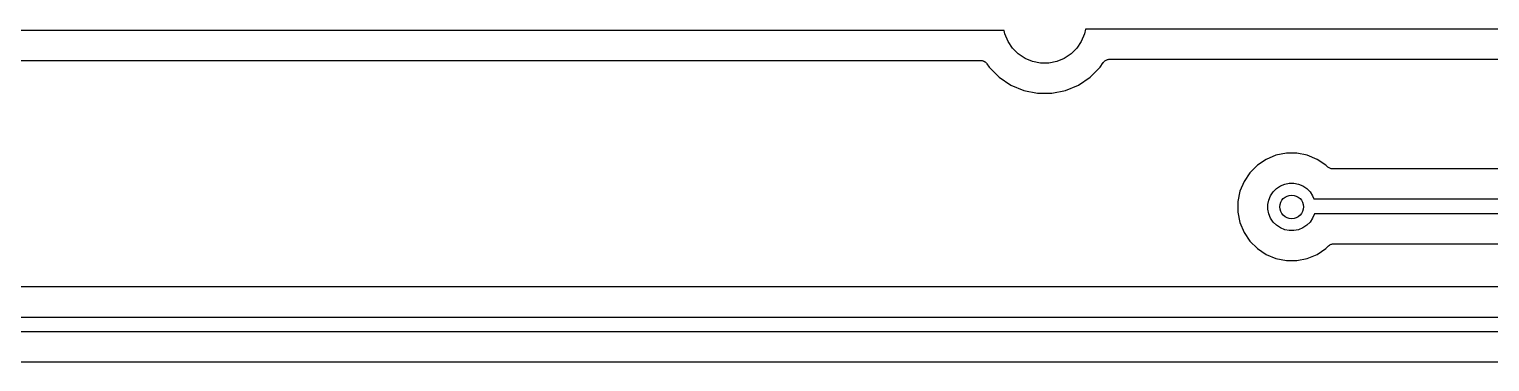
# Model space of a CAD drawing. Extents: x 1.13 to 10.46, y -5.5 to -3.29.
# Drawn here: x 7.18 to 8.151, y -4.724 to -4.502 of the extents above; entities that cross this region are included whole.
import ezdxf

# ---------------------------------------------------------------- set-up
doc = ezdxf.new("R2010")
doc.units = 0
doc.header["$MEASUREMENT"] = 0
doc.layers.add('BLACK', color=7, linetype='CONTINUOUS')

msp = doc.modelspace()

# ---------------------------------------------------------------- linework, layer by layer
at = {"layer": 'BLACK', "linetype": 'CONTINUOUS'}
for p, q in [((7.82821, -4.50295), (7.13375, -4.50295)), ((7.82867, -4.50527), (7.82821, -4.50295)), ((7.83075, -4.51027), (7.82867, -4.50527)), ((7.88156, -4.50527), (7.87949, -4.51027)), ((7.88218, -4.50217), (7.88156, -4.50527)), ((8.58046, -4.50217), (7.88218, -4.50217)), ((7.83376, -4.51477), (7.83075, -4.51027)), ((7.83759, -4.5186), (7.83376, -4.51477)), ((7.87648, -4.51477), (7.87265, -4.5186)), ((7.87949, -4.51027), (7.87648, -4.51477)), ((7.14984, -4.52295), (7.8125, -4.52295)), ((7.8125, -4.52295), (7.81252, -4.52295)), ((7.81252, -4.52295), (7.81252, -4.52295)), ((7.81252, -4.52295), (7.81252, -4.52295)), ((7.81252, -4.52295), (7.81257, -4.52295)), ((7.81257, -4.52295), (7.81303, -4.52301)), ((7.81303, -4.52301), (7.81349, -4.52305)), ((7.81349, -4.52305), (7.81351, -4.52306)), ((7.81351, -4.52306), (7.81354, -4.52306)), ((7.81354, -4.52306), (7.81398, -4.5232)), ((7.81398, -4.5232), (7.81442, -4.52334)), ((7.81442, -4.52334), (7.81444, -4.52335)), ((7.81444, -4.52335), (7.81447, -4.52336)), ((7.81447, -4.52336), (7.81487, -4.52358)), ((7.81487, -4.52358), (7.81528, -4.5238)), ((7.81528, -4.5238), (7.8153, -4.52382)), ((7.8153, -4.52382), (7.81532, -4.52383)), ((7.81532, -4.52383), (7.81568, -4.52413)), ((7.81568, -4.52413), (7.81603, -4.52442)), ((7.81603, -4.52442), (7.81605, -4.52444)), ((7.81605, -4.52444), (7.81607, -4.52445)), ((7.81607, -4.52445), (7.81636, -4.52482)), ((7.81636, -4.52482), (7.81665, -4.52517)), ((7.81665, -4.52517), (7.81822, -4.52752)), ((7.84209, -4.52161), (7.83759, -4.5186)), ((7.8471, -4.52369), (7.84209, -4.52161)), ((7.85241, -4.52474), (7.8471, -4.52369)), ((7.85783, -4.52474), (7.85241, -4.52474)), ((7.86314, -4.52369), (7.85783, -4.52474)), ((7.86814, -4.52161), (7.86314, -4.52369)), ((7.87265, -4.5186), (7.86814, -4.52161)), ((7.89201, -4.52752), (7.89411, -4.52439)), ((7.89411, -4.52439), (7.89412, -4.52437)), ((7.89412, -4.52437), (7.89415, -4.52433)), ((7.89412, -4.52437), (7.89412, -4.52437)), ((7.89412, -4.52437), (7.89412, -4.52437)), ((7.89415, -4.52433), (7.89445, -4.52397)), ((7.89445, -4.52397), (7.89474, -4.52362)), ((7.89474, -4.52362), (7.89476, -4.5236)), ((7.89476, -4.5236), (7.89478, -4.52358)), ((7.89478, -4.52358), (7.89514, -4.52329)), ((7.89514, -4.52329), (7.8955, -4.523)), ((7.8955, -4.523), (7.89552, -4.52299)), ((7.89552, -4.52299), (7.89554, -4.52297)), ((7.89554, -4.52297), (7.89595, -4.52276)), ((7.89595, -4.52276), (7.89636, -4.52254)), ((7.89636, -4.52254), (7.89638, -4.52254)), ((7.89638, -4.52254), (7.89641, -4.52252)), ((7.89641, -4.52252), (7.89685, -4.52239)), ((7.89685, -4.52239), (7.8973, -4.52226)), ((7.8973, -4.52226), (7.89732, -4.52226)), ((7.89732, -4.52226), (7.89734, -4.52225)), ((7.89734, -4.52225), (7.89781, -4.52221)), ((7.89781, -4.52221), (7.89827, -4.52217)), ((7.89827, -4.52217), (8.56709, -4.52217)), ((7.81822, -4.52752), (7.82484, -4.53414)), ((7.82484, -4.53414), (7.83262, -4.53934)), ((7.87762, -4.53934), (7.8854, -4.53414)), ((7.8854, -4.53414), (7.89201, -4.52752)), ((7.83262, -4.53934), (7.84126, -4.54292)), ((7.84126, -4.54292), (7.85044, -4.54474)), ((7.85044, -4.54474), (7.8598, -4.54474)), ((7.8598, -4.54474), (7.86897, -4.54292)), ((7.86897, -4.54292), (7.87762, -4.53934)), ((7.99654, -4.59275), (7.99156, -4.59773)), ((8.00239, -4.58883), (7.99654, -4.59275)), ((8.0089, -4.58614), (8.00239, -4.58883)), ((8.01581, -4.58477), (8.0089, -4.58614)), ((8.02285, -4.58477), (8.01581, -4.58477)), ((8.02975, -4.58614), (8.02285, -4.58477)), ((8.03626, -4.58883), (8.02975, -4.58614)), ((8.04212, -4.59275), (8.03626, -4.58883)), ((8.0431, -4.59373), (8.04212, -4.59275)), ((7.99156, -4.59773), (7.98765, -4.60358)), ((8.04345, -4.59402), (8.0431, -4.59373)), ((8.04381, -4.59432), (8.04345, -4.59402)), ((8.04383, -4.59433), (8.04381, -4.59432)), ((8.04385, -4.59435), (8.04383, -4.59433)), ((8.04426, -4.59457), (8.04385, -4.59435)), ((8.04466, -4.59479), (8.04426, -4.59457)), ((8.04469, -4.5948), (8.04466, -4.59479)), ((8.04471, -4.59481), (8.04469, -4.5948)), ((8.04515, -4.59494), (8.04471, -4.59481)), ((8.04559, -4.59508), (8.04515, -4.59494)), ((8.04562, -4.59509), (8.04559, -4.59508)), ((8.04564, -4.59509), (8.04562, -4.59509)), ((8.0461, -4.59514), (8.04564, -4.59509)), ((8.04656, -4.59519), (8.0461, -4.59514)), ((8.04661, -4.59519), (8.04656, -4.59519)), ((8.04662, -4.59519), (8.04661, -4.59519)), ((8.04663, -4.59519), (8.04662, -4.59519)), ((8.04662, -4.59519), (8.04662, -4.59519)), ((8.34682, -4.59519), (8.04663, -4.59519)), ((7.98495, -4.61009), (7.98358, -4.61699)), ((7.98765, -4.60358), (7.98495, -4.61009)), ((8.00537, -4.61305), (8.0071, -4.61047)), ((8.0071, -4.61047), (8.00929, -4.60828)), ((8.00929, -4.60828), (8.01187, -4.60656)), ((8.01187, -4.60656), (8.01473, -4.60537)), ((8.01473, -4.60537), (8.01778, -4.60477)), ((8.01778, -4.60477), (8.02088, -4.60477)), ((8.02088, -4.60477), (8.02392, -4.60537)), ((8.02392, -4.60537), (8.02679, -4.60656)), ((8.02679, -4.60656), (8.02937, -4.60828)), ((8.02937, -4.60828), (8.03156, -4.61047)), ((8.03156, -4.61047), (8.03328, -4.61305)), ((7.98358, -4.61699), (7.98358, -4.62403)), ((8.00358, -4.61896), (8.00418, -4.61592)), ((8.00358, -4.62206), (8.00358, -4.61896)), ((8.00418, -4.62511), (8.00358, -4.62206)), ((8.00418, -4.61592), (8.00537, -4.61305)), ((8.03328, -4.61305), (8.03417, -4.61519)), ((8.03417, -4.61519), (8.35952, -4.61519)), ((7.98358, -4.62403), (7.98495, -4.63094)), ((7.98495, -4.63094), (7.98765, -4.63745)), ((8.00537, -4.62797), (8.00418, -4.62511)), ((8.0071, -4.63055), (8.00537, -4.62797)), ((8.00929, -4.63275), (8.0071, -4.63055)), ((8.03156, -4.63055), (8.02937, -4.63275)), ((8.03328, -4.62797), (8.03156, -4.63055)), ((8.03447, -4.62511), (8.03328, -4.62797)), ((8.03448, -4.62503), (8.03447, -4.62511)), ((8.35952, -4.62503), (8.03448, -4.62503)), ((7.98765, -4.63745), (7.99156, -4.6433)), ((8.01187, -4.63447), (8.00929, -4.63275)), ((8.01473, -4.63566), (8.01187, -4.63447)), ((8.01778, -4.63626), (8.01473, -4.63566)), ((8.02088, -4.63626), (8.01778, -4.63626)), ((8.02392, -4.63566), (8.02088, -4.63626)), ((8.02679, -4.63447), (8.02392, -4.63566)), ((8.02937, -4.63275), (8.02679, -4.63447)), ((7.99156, -4.6433), (7.99654, -4.64828)), ((7.99654, -4.64828), (8.00239, -4.65219)), ((8.03626, -4.65219), (8.04212, -4.64828)), ((8.04212, -4.64828), (8.0439, -4.6465)), ((8.0439, -4.6465), (8.04391, -4.64649)), ((8.04391, -4.64649), (8.04395, -4.64645)), ((8.04391, -4.64649), (8.04391, -4.64649)), ((8.04391, -4.64649), (8.04391, -4.64649)), ((8.04395, -4.64645), (8.04431, -4.64616)), ((8.04431, -4.64616), (8.04467, -4.64587)), ((8.04467, -4.64587), (8.04469, -4.64586)), ((8.04469, -4.64586), (8.04471, -4.64584)), ((8.04471, -4.64584), (8.04512, -4.64563)), ((8.04512, -4.64563), (8.04553, -4.64541)), ((8.04553, -4.64541), (8.04555, -4.6454)), ((8.04555, -4.6454), (8.04558, -4.64539)), ((8.04558, -4.64539), (8.04602, -4.64526)), ((8.04602, -4.64526), (8.04646, -4.64513)), ((8.04646, -4.64513), (8.04649, -4.64513)), ((8.04649, -4.64513), (8.04651, -4.64512)), ((8.04651, -4.64512), (8.04697, -4.64508)), ((8.04697, -4.64508), (8.04743, -4.64503)), ((8.04743, -4.64503), (8.34682, -4.64503)), ((8.00239, -4.65219), (8.0089, -4.65489)), ((8.0089, -4.65489), (8.01581, -4.65626)), ((8.01581, -4.65626), (8.02285, -4.65626)), ((8.02285, -4.65626), (8.02975, -4.65489)), ((8.02975, -4.65489), (8.03626, -4.65219)), ((8.17654, -4.67379), (5.75523, -4.67379)), ((5.74253, -4.69379), (8.18498, -4.69379)), ((8.18098, -4.70363), (5.74253, -4.70363)), ((6.41685, -4.72363), (8.16397, -4.72363))]:
    msp.add_line(p, q, dxfattribs=at)
at = {"layer": 'BLACK'}
msp.add_circle((8.01933, -4.62051), 0.00787, dxfattribs=at)

doc.saveas('drawing.dxf')
